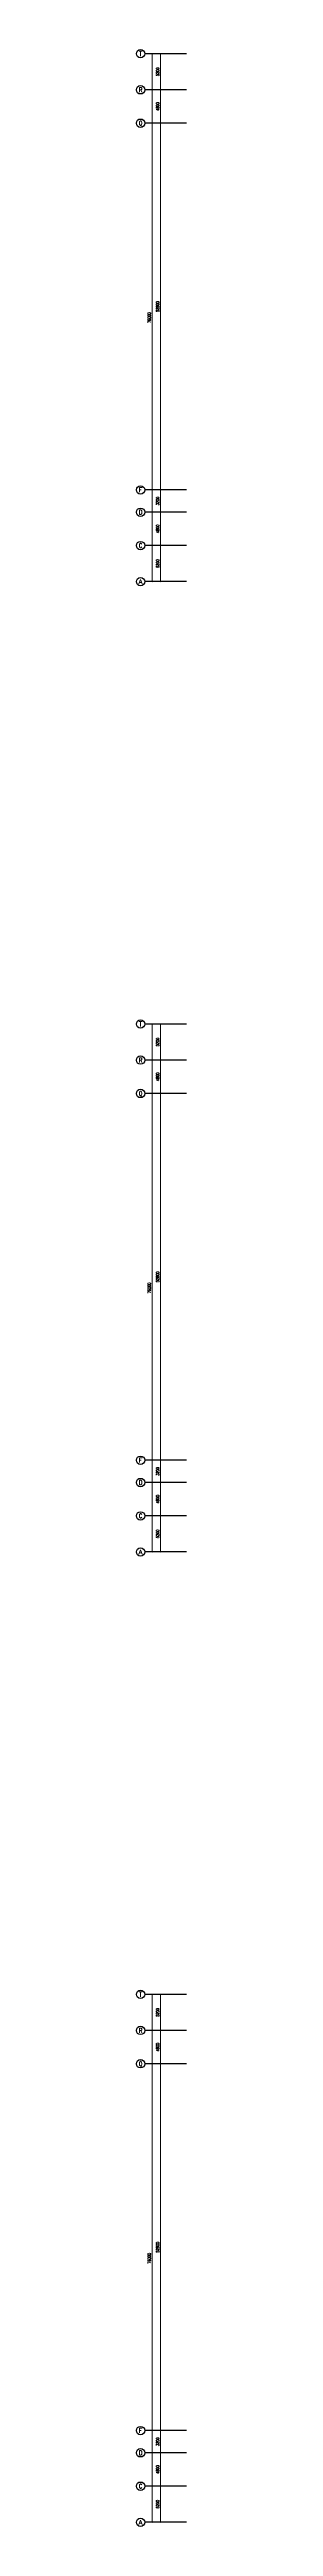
# Model space of a CAD drawing. Extents: x 0 to 302064749, y -59725395 to 1524223.
# Drawn here: x 151575946 to 152295946, y -58705395 to -23048787 of the extents above; entities that cross this region are included whole.
import ezdxf
from ezdxf.enums import TextEntityAlignment as Align

# ---------------------------------------------------------------- set-up
doc = ezdxf.new("R2010")
doc.units = 0
doc.header["$LTSCALE"] = 1000
doc.linetypes.add('DOTE', pattern=[2.42, 2, -0.2, 0.02, -0.2])
doc.layers.add('AXIS', color=3, linetype='Continuous')
doc.layers.add('AXIS_TEXT', color=7, linetype='Continuous')
doc.layers.add('DOTE', color=1, linetype='DOTE', lineweight=9, plot=False)
doc.layers.get('DOTE').off()
doc.styles.add('_TCH_AXIS', font='COMPLEX', dxfattribs={"bigfont": 'GBCBIG'})
doc.styles.add('A_DIM_T3', font='simplex.shx', dxfattribs={"width": 0.7, "bigfont": 'gbcbig.shx'})
doc.styles.add('COMPLEX', font='COMPLEX')
doc.dimstyles.new('_TCH_ARCH&&150', dxfattribs={"dimtxt": 420, "dimasz": 150, "dimexe": 375, "dimexo": 450, "dimgap": 202.5, "dimtad": 1, "dimdec": 0, "dimzin": 0, "dimdsep": 46, "dimtxsty": 'A_DIM_T3', "dimblk": 'ARCHTICK', "dimcen": 0.09, "dimclrt": 7, "dimazin": 2, "dimtfac": 1, "dimtdec": 0, "dimtix": 1, "dimtmove": 2, "dimatfit": 3, "dimfxl": 150, "dimtolj": 1, "dimtzin": 0, "dimarcsym": 0})

# ---------------------------------------------------------------- blocks, each defined once
blk = doc.blocks.new('_ArchTick')
at = {"color": 0, "linetype": 'ByBlock', "const_width": 0.4}
blk.add_lwpolyline([(-0.5, -0.5), (0.5, 0.5)], dxfattribs=at)
blk = doc.blocks.new('*D101')
at = {"layer": 'AXIS', "color": 0, "lineweight": -2, "transparency": 16777216}
for p, q in [((-2450, 76000), (-7325, 76000)), ((-6950, 0), (-6950, 76000)), ((-2450, 0), (-7325, 0))]:
    blk.add_line(p, q, dxfattribs=at)
at = {"layer": 'Defpoints', "color": 0, "transparency": 16777216}
for p in [(-6950, 76000), (-2000, 76000), (-2000, 0)]:
    blk.add_point(p, dxfattribs=at)
at = {"layer": 'AXIS', "color": 0, "lineweight": -2, "transparency": 16777216, "xscale": 150, "yscale": 150, "zscale": 150}
for p, rotation in [((-6950, 76000), 90), ((-6950, 0), 270)]:
    blk.add_blockref('_ArchTick', p, dxfattribs=dict(at, rotation=rotation))
at = {"layer": 'AXIS', "color": 7, "transparency": 16777216, "insert": (-7362.5, 38000), "char_height": 420, "attachment_point": 5, "rotation": 90, "style": 'A_DIM_T3'}
blk.add_mtext('\\A1;76000', dxfattribs=at)
blk = doc.blocks.new('*D102')
at = {"layer": 'AXIS', "color": 0, "lineweight": -2, "transparency": 16777216}
for p, q in [((-2450, 5200), (-6125, 5200)), ((-5750, 0), (-5750, 5200)), ((-2450, 0), (-6125, 0))]:
    blk.add_line(p, q, dxfattribs=at)
at = {"layer": 'Defpoints', "color": 0, "transparency": 16777216}
for p in [(-5750, 5200), (-2000, 5200), (-2000, 0)]:
    blk.add_point(p, dxfattribs=at)
at = {"layer": 'AXIS', "color": 0, "lineweight": -2, "transparency": 16777216, "xscale": 150, "yscale": 150, "zscale": 150}
for p, rotation in [((-5750, 5200), 90), ((-5750, 0), 270)]:
    blk.add_blockref('_ArchTick', p, dxfattribs=dict(at, rotation=rotation))
at = {"layer": 'AXIS', "color": 7, "transparency": 16777216, "insert": (-6162.5, 2600), "char_height": 420, "attachment_point": 5, "rotation": 90, "style": 'A_DIM_T3'}
blk.add_mtext('\\A1;5200', dxfattribs=at)
blk = doc.blocks.new('*D103')
at = {"layer": 'AXIS', "color": 0, "lineweight": -2, "transparency": 16777216}
for p, q in [((-2450, 10000), (-6125, 10000)), ((-5750, 5200), (-5750, 10000)), ((-2450, 5200), (-6125, 5200))]:
    blk.add_line(p, q, dxfattribs=at)
at = {"layer": 'Defpoints', "color": 0, "transparency": 16777216}
for p in [(-5750, 10000), (-2000, 10000), (-2000, 5200)]:
    blk.add_point(p, dxfattribs=at)
at = {"layer": 'AXIS', "color": 0, "lineweight": -2, "transparency": 16777216, "xscale": 150, "yscale": 150, "zscale": 150}
for p, rotation in [((-5750, 10000), 90), ((-5750, 5200), 270)]:
    blk.add_blockref('_ArchTick', p, dxfattribs=dict(at, rotation=rotation))
at = {"layer": 'AXIS', "color": 7, "transparency": 16777216, "insert": (-6162.5, 7600), "char_height": 420, "attachment_point": 5, "rotation": 90, "style": 'A_DIM_T3'}
blk.add_mtext('\\A1;4800', dxfattribs=at)
blk = doc.blocks.new('*D104')
at = {"layer": 'AXIS', "color": 0, "lineweight": -2, "transparency": 16777216}
for p, q in [((-2450, 13200), (-6125, 13200)), ((-5750, 10000), (-5750, 13200)), ((-2450, 10000), (-6125, 10000))]:
    blk.add_line(p, q, dxfattribs=at)
at = {"layer": 'Defpoints', "color": 0, "transparency": 16777216}
for p in [(-5750, 13200), (-2000, 13200), (-2000, 10000)]:
    blk.add_point(p, dxfattribs=at)
at = {"layer": 'AXIS', "color": 0, "lineweight": -2, "transparency": 16777216, "xscale": 150, "yscale": 150, "zscale": 150}
for p, rotation in [((-5750, 13200), 90), ((-5750, 10000), 270)]:
    blk.add_blockref('_ArchTick', p, dxfattribs=dict(at, rotation=rotation))
at = {"layer": 'AXIS', "color": 7, "transparency": 16777216, "insert": (-6162.5, 11600), "char_height": 420, "attachment_point": 5, "rotation": 90, "style": 'A_DIM_T3'}
blk.add_mtext('\\A1;3200', dxfattribs=at)
blk = doc.blocks.new('*D105')
at = {"layer": 'AXIS', "color": 0, "lineweight": -2, "transparency": 16777216}
for p, q in [((-2450, 66000), (-6125, 66000)), ((-5750, 13200), (-5750, 66000)), ((-2450, 13200), (-6125, 13200))]:
    blk.add_line(p, q, dxfattribs=at)
at = {"layer": 'Defpoints', "color": 0, "transparency": 16777216}
for p in [(-5750, 66000), (-2000, 66000), (-2000, 13200)]:
    blk.add_point(p, dxfattribs=at)
at = {"layer": 'AXIS', "color": 0, "lineweight": -2, "transparency": 16777216, "xscale": 150, "yscale": 150, "zscale": 150}
for p, rotation in [((-5750, 66000), 90), ((-5750, 13200), 270)]:
    blk.add_blockref('_ArchTick', p, dxfattribs=dict(at, rotation=rotation))
at = {"layer": 'AXIS', "color": 7, "transparency": 16777216, "insert": (-6162.5, 39600), "char_height": 420, "attachment_point": 5, "rotation": 90, "style": 'A_DIM_T3'}
blk.add_mtext('\\A1;52800', dxfattribs=at)
blk = doc.blocks.new('*D106')
at = {"layer": 'AXIS', "color": 0, "lineweight": -2, "transparency": 16777216}
for p, q in [((-2450, 70800), (-6125, 70800)), ((-5750, 66000), (-5750, 70800)), ((-2450, 66000), (-6125, 66000))]:
    blk.add_line(p, q, dxfattribs=at)
at = {"layer": 'Defpoints', "color": 0, "transparency": 16777216}
for p in [(-5750, 70800), (-2000, 70800), (-2000, 66000)]:
    blk.add_point(p, dxfattribs=at)
at = {"layer": 'AXIS', "color": 0, "lineweight": -2, "transparency": 16777216, "xscale": 150, "yscale": 150, "zscale": 150}
for p, rotation in [((-5750, 70800), 90), ((-5750, 66000), 270)]:
    blk.add_blockref('_ArchTick', p, dxfattribs=dict(at, rotation=rotation))
at = {"layer": 'AXIS', "color": 7, "transparency": 16777216, "insert": (-6162.5, 68400), "char_height": 420, "attachment_point": 5, "rotation": 90, "style": 'A_DIM_T3'}
blk.add_mtext('\\A1;4800', dxfattribs=at)
blk = doc.blocks.new('*D107')
at = {"layer": 'AXIS', "color": 0, "lineweight": -2, "transparency": 16777216}
for p, q in [((-2450, 76000), (-6125, 76000)), ((-5750, 70800), (-5750, 76000)), ((-2450, 70800), (-6125, 70800))]:
    blk.add_line(p, q, dxfattribs=at)
at = {"layer": 'Defpoints', "color": 0, "transparency": 16777216}
for p in [(-5750, 76000), (-2000, 76000), (-2000, 70800)]:
    blk.add_point(p, dxfattribs=at)
at = {"layer": 'AXIS', "color": 0, "lineweight": -2, "transparency": 16777216, "xscale": 150, "yscale": 150, "zscale": 150}
for p, rotation in [((-5750, 76000), 90), ((-5750, 70800), 270)]:
    blk.add_blockref('_ArchTick', p, dxfattribs=dict(at, rotation=rotation))
at = {"layer": 'AXIS', "color": 7, "transparency": 16777216, "insert": (-6162.5, 73400), "char_height": 420, "attachment_point": 5, "rotation": 90, "style": 'A_DIM_T3'}
blk.add_mtext('\\A1;5200', dxfattribs=at)
blk = doc.blocks.new('*D156')
at = {"layer": 'AXIS', "color": 0, "lineweight": -2, "transparency": 16777216}
for p, q in [((-2450, 76000), (-7325, 76000)), ((-6950, 0), (-6950, 76000)), ((-2450, 0), (-7325, 0))]:
    blk.add_line(p, q, dxfattribs=at)
at = {"layer": 'Defpoints', "color": 0, "transparency": 16777216}
for p in [(-6950, 76000), (-2000, 76000), (-2000, 0)]:
    blk.add_point(p, dxfattribs=at)
at = {"layer": 'AXIS', "color": 0, "lineweight": -2, "transparency": 16777216, "xscale": 150, "yscale": 150, "zscale": 150}
for p, rotation in [((-6950, 76000), 90), ((-6950, 0), 270)]:
    blk.add_blockref('_ArchTick', p, dxfattribs=dict(at, rotation=rotation))
at = {"layer": 'AXIS', "color": 7, "transparency": 16777216, "insert": (-7362.5, 38000), "char_height": 420, "attachment_point": 5, "rotation": 90, "style": 'A_DIM_T3'}
blk.add_mtext('\\A1;76000', dxfattribs=at)
blk = doc.blocks.new('*D157')
at = {"layer": 'AXIS', "color": 0, "lineweight": -2, "transparency": 16777216}
for p, q in [((-2450, 5200), (-6125, 5200)), ((-5750, 0), (-5750, 5200)), ((-2450, 0), (-6125, 0))]:
    blk.add_line(p, q, dxfattribs=at)
at = {"layer": 'Defpoints', "color": 0, "transparency": 16777216}
for p in [(-5750, 5200), (-2000, 5200), (-2000, 0)]:
    blk.add_point(p, dxfattribs=at)
at = {"layer": 'AXIS', "color": 0, "lineweight": -2, "transparency": 16777216, "xscale": 150, "yscale": 150, "zscale": 150}
for p, rotation in [((-5750, 5200), 90), ((-5750, 0), 270)]:
    blk.add_blockref('_ArchTick', p, dxfattribs=dict(at, rotation=rotation))
at = {"layer": 'AXIS', "color": 7, "transparency": 16777216, "insert": (-6162.5, 2600), "char_height": 420, "attachment_point": 5, "rotation": 90, "style": 'A_DIM_T3'}
blk.add_mtext('\\A1;5200', dxfattribs=at)
blk = doc.blocks.new('*D158')
at = {"layer": 'AXIS', "color": 0, "lineweight": -2, "transparency": 16777216}
for p, q in [((-2450, 10000), (-6125, 10000)), ((-5750, 5200), (-5750, 10000)), ((-2450, 5200), (-6125, 5200))]:
    blk.add_line(p, q, dxfattribs=at)
at = {"layer": 'Defpoints', "color": 0, "transparency": 16777216}
for p in [(-5750, 10000), (-2000, 10000), (-2000, 5200)]:
    blk.add_point(p, dxfattribs=at)
at = {"layer": 'AXIS', "color": 0, "lineweight": -2, "transparency": 16777216, "xscale": 150, "yscale": 150, "zscale": 150}
for p, rotation in [((-5750, 10000), 90), ((-5750, 5200), 270)]:
    blk.add_blockref('_ArchTick', p, dxfattribs=dict(at, rotation=rotation))
at = {"layer": 'AXIS', "color": 7, "transparency": 16777216, "insert": (-6162.5, 7600), "char_height": 420, "attachment_point": 5, "rotation": 90, "style": 'A_DIM_T3'}
blk.add_mtext('\\A1;4800', dxfattribs=at)
blk = doc.blocks.new('*D159')
at = {"layer": 'AXIS', "color": 0, "lineweight": -2, "transparency": 16777216}
for p, q in [((-2450, 13200), (-6125, 13200)), ((-5750, 10000), (-5750, 13200)), ((-2450, 10000), (-6125, 10000))]:
    blk.add_line(p, q, dxfattribs=at)
at = {"layer": 'Defpoints', "color": 0, "transparency": 16777216}
for p in [(-5750, 13200), (-2000, 13200), (-2000, 10000)]:
    blk.add_point(p, dxfattribs=at)
at = {"layer": 'AXIS', "color": 0, "lineweight": -2, "transparency": 16777216, "xscale": 150, "yscale": 150, "zscale": 150}
for p, rotation in [((-5750, 13200), 90), ((-5750, 10000), 270)]:
    blk.add_blockref('_ArchTick', p, dxfattribs=dict(at, rotation=rotation))
at = {"layer": 'AXIS', "color": 7, "transparency": 16777216, "insert": (-6162.5, 11600), "char_height": 420, "attachment_point": 5, "rotation": 90, "style": 'A_DIM_T3'}
blk.add_mtext('\\A1;3200', dxfattribs=at)
blk = doc.blocks.new('*D160')
at = {"layer": 'AXIS', "color": 0, "lineweight": -2, "transparency": 16777216}
for p, q in [((-2450, 66000), (-6125, 66000)), ((-5750, 13200), (-5750, 66000)), ((-2450, 13200), (-6125, 13200))]:
    blk.add_line(p, q, dxfattribs=at)
at = {"layer": 'Defpoints', "color": 0, "transparency": 16777216}
for p in [(-5750, 66000), (-2000, 66000), (-2000, 13200)]:
    blk.add_point(p, dxfattribs=at)
at = {"layer": 'AXIS', "color": 0, "lineweight": -2, "transparency": 16777216, "xscale": 150, "yscale": 150, "zscale": 150}
for p, rotation in [((-5750, 66000), 90), ((-5750, 13200), 270)]:
    blk.add_blockref('_ArchTick', p, dxfattribs=dict(at, rotation=rotation))
at = {"layer": 'AXIS', "color": 7, "transparency": 16777216, "insert": (-6162.5, 39600), "char_height": 420, "attachment_point": 5, "rotation": 90, "style": 'A_DIM_T3'}
blk.add_mtext('\\A1;52800', dxfattribs=at)
blk = doc.blocks.new('*D161')
at = {"layer": 'AXIS', "color": 0, "lineweight": -2, "transparency": 16777216}
for p, q in [((-2450, 70800), (-6125, 70800)), ((-5750, 66000), (-5750, 70800)), ((-2450, 66000), (-6125, 66000))]:
    blk.add_line(p, q, dxfattribs=at)
at = {"layer": 'Defpoints', "color": 0, "transparency": 16777216}
for p in [(-5750, 70800), (-2000, 70800), (-2000, 66000)]:
    blk.add_point(p, dxfattribs=at)
at = {"layer": 'AXIS', "color": 0, "lineweight": -2, "transparency": 16777216, "xscale": 150, "yscale": 150, "zscale": 150}
for p, rotation in [((-5750, 70800), 90), ((-5750, 66000), 270)]:
    blk.add_blockref('_ArchTick', p, dxfattribs=dict(at, rotation=rotation))
at = {"layer": 'AXIS', "color": 7, "transparency": 16777216, "insert": (-6162.5, 68400), "char_height": 420, "attachment_point": 5, "rotation": 90, "style": 'A_DIM_T3'}
blk.add_mtext('\\A1;4800', dxfattribs=at)
blk = doc.blocks.new('*D162')
at = {"layer": 'AXIS', "color": 0, "lineweight": -2, "transparency": 16777216}
for p, q in [((-2450, 76000), (-6125, 76000)), ((-5750, 70800), (-5750, 76000)), ((-2450, 70800), (-6125, 70800))]:
    blk.add_line(p, q, dxfattribs=at)
at = {"layer": 'Defpoints', "color": 0, "transparency": 16777216}
for p in [(-5750, 76000), (-2000, 76000), (-2000, 70800)]:
    blk.add_point(p, dxfattribs=at)
at = {"layer": 'AXIS', "color": 0, "lineweight": -2, "transparency": 16777216, "xscale": 150, "yscale": 150, "zscale": 150}
for p, rotation in [((-5750, 76000), 90), ((-5750, 70800), 270)]:
    blk.add_blockref('_ArchTick', p, dxfattribs=dict(at, rotation=rotation))
at = {"layer": 'AXIS', "color": 7, "transparency": 16777216, "insert": (-6162.5, 73400), "char_height": 420, "attachment_point": 5, "rotation": 90, "style": 'A_DIM_T3'}
blk.add_mtext('\\A1;5200', dxfattribs=at)
blk = doc.blocks.new('*D211')
at = {"layer": 'AXIS', "color": 0, "lineweight": -2, "transparency": 16777216}
for p, q in [((-2450, 76000), (-7325, 76000)), ((-6950, 0), (-6950, 76000)), ((-2450, 0), (-7325, 0))]:
    blk.add_line(p, q, dxfattribs=at)
at = {"layer": 'Defpoints', "color": 0, "transparency": 16777216}
for p in [(-6950, 76000), (-2000, 76000), (-2000, 0)]:
    blk.add_point(p, dxfattribs=at)
at = {"layer": 'AXIS', "color": 0, "lineweight": -2, "transparency": 16777216, "xscale": 150, "yscale": 150, "zscale": 150}
for p, rotation in [((-6950, 76000), 90), ((-6950, 0), 270)]:
    blk.add_blockref('_ArchTick', p, dxfattribs=dict(at, rotation=rotation))
at = {"layer": 'AXIS', "color": 7, "transparency": 16777216, "insert": (-7362.5, 38000), "char_height": 420, "attachment_point": 5, "rotation": 90, "style": 'A_DIM_T3'}
blk.add_mtext('\\A1;76000', dxfattribs=at)
blk = doc.blocks.new('*D212')
at = {"layer": 'AXIS', "color": 0, "lineweight": -2, "transparency": 16777216}
for p, q in [((-2450, 5200), (-6125, 5200)), ((-5750, 0), (-5750, 5200)), ((-2450, 0), (-6125, 0))]:
    blk.add_line(p, q, dxfattribs=at)
at = {"layer": 'Defpoints', "color": 0, "transparency": 16777216}
for p in [(-5750, 5200), (-2000, 5200), (-2000, 0)]:
    blk.add_point(p, dxfattribs=at)
at = {"layer": 'AXIS', "color": 0, "lineweight": -2, "transparency": 16777216, "xscale": 150, "yscale": 150, "zscale": 150}
for p, rotation in [((-5750, 5200), 90), ((-5750, 0), 270)]:
    blk.add_blockref('_ArchTick', p, dxfattribs=dict(at, rotation=rotation))
at = {"layer": 'AXIS', "color": 7, "transparency": 16777216, "insert": (-6162.5, 2600), "char_height": 420, "attachment_point": 5, "rotation": 90, "style": 'A_DIM_T3'}
blk.add_mtext('\\A1;5200', dxfattribs=at)
blk = doc.blocks.new('*D213')
at = {"layer": 'AXIS', "color": 0, "lineweight": -2, "transparency": 16777216}
for p, q in [((-2450, 10000), (-6125, 10000)), ((-5750, 5200), (-5750, 10000)), ((-2450, 5200), (-6125, 5200))]:
    blk.add_line(p, q, dxfattribs=at)
at = {"layer": 'Defpoints', "color": 0, "transparency": 16777216}
for p in [(-5750, 10000), (-2000, 10000), (-2000, 5200)]:
    blk.add_point(p, dxfattribs=at)
at = {"layer": 'AXIS', "color": 0, "lineweight": -2, "transparency": 16777216, "xscale": 150, "yscale": 150, "zscale": 150}
for p, rotation in [((-5750, 10000), 90), ((-5750, 5200), 270)]:
    blk.add_blockref('_ArchTick', p, dxfattribs=dict(at, rotation=rotation))
at = {"layer": 'AXIS', "color": 7, "transparency": 16777216, "insert": (-6162.5, 7600), "char_height": 420, "attachment_point": 5, "rotation": 90, "style": 'A_DIM_T3'}
blk.add_mtext('\\A1;4800', dxfattribs=at)
blk = doc.blocks.new('*D214')
at = {"layer": 'AXIS', "color": 0, "lineweight": -2, "transparency": 16777216}
for p, q in [((-2450, 13200), (-6125, 13200)), ((-5750, 10000), (-5750, 13200)), ((-2450, 10000), (-6125, 10000))]:
    blk.add_line(p, q, dxfattribs=at)
at = {"layer": 'Defpoints', "color": 0, "transparency": 16777216}
for p in [(-5750, 13200), (-2000, 13200), (-2000, 10000)]:
    blk.add_point(p, dxfattribs=at)
at = {"layer": 'AXIS', "color": 0, "lineweight": -2, "transparency": 16777216, "xscale": 150, "yscale": 150, "zscale": 150}
for p, rotation in [((-5750, 13200), 90), ((-5750, 10000), 270)]:
    blk.add_blockref('_ArchTick', p, dxfattribs=dict(at, rotation=rotation))
at = {"layer": 'AXIS', "color": 7, "transparency": 16777216, "insert": (-6162.5, 11600), "char_height": 420, "attachment_point": 5, "rotation": 90, "style": 'A_DIM_T3'}
blk.add_mtext('\\A1;3200', dxfattribs=at)
blk = doc.blocks.new('*D215')
at = {"layer": 'AXIS', "color": 0, "lineweight": -2, "transparency": 16777216}
for p, q in [((-2450, 66000), (-6125, 66000)), ((-5750, 13200), (-5750, 66000)), ((-2450, 13200), (-6125, 13200))]:
    blk.add_line(p, q, dxfattribs=at)
at = {"layer": 'Defpoints', "color": 0, "transparency": 16777216}
for p in [(-5750, 66000), (-2000, 66000), (-2000, 13200)]:
    blk.add_point(p, dxfattribs=at)
at = {"layer": 'AXIS', "color": 0, "lineweight": -2, "transparency": 16777216, "xscale": 150, "yscale": 150, "zscale": 150}
for p, rotation in [((-5750, 66000), 90), ((-5750, 13200), 270)]:
    blk.add_blockref('_ArchTick', p, dxfattribs=dict(at, rotation=rotation))
at = {"layer": 'AXIS', "color": 7, "transparency": 16777216, "insert": (-6162.5, 39600), "char_height": 420, "attachment_point": 5, "rotation": 90, "style": 'A_DIM_T3'}
blk.add_mtext('\\A1;52800', dxfattribs=at)
blk = doc.blocks.new('*D216')
at = {"layer": 'AXIS', "color": 0, "lineweight": -2, "transparency": 16777216}
for p, q in [((-2450, 70800), (-6125, 70800)), ((-5750, 66000), (-5750, 70800)), ((-2450, 66000), (-6125, 66000))]:
    blk.add_line(p, q, dxfattribs=at)
at = {"layer": 'Defpoints', "color": 0, "transparency": 16777216}
for p in [(-5750, 70800), (-2000, 70800), (-2000, 66000)]:
    blk.add_point(p, dxfattribs=at)
at = {"layer": 'AXIS', "color": 0, "lineweight": -2, "transparency": 16777216, "xscale": 150, "yscale": 150, "zscale": 150}
for p, rotation in [((-5750, 70800), 90), ((-5750, 66000), 270)]:
    blk.add_blockref('_ArchTick', p, dxfattribs=dict(at, rotation=rotation))
at = {"layer": 'AXIS', "color": 7, "transparency": 16777216, "insert": (-6162.5, 68400), "char_height": 420, "attachment_point": 5, "rotation": 90, "style": 'A_DIM_T3'}
blk.add_mtext('\\A1;4800', dxfattribs=at)
blk = doc.blocks.new('*D217')
at = {"layer": 'AXIS', "color": 0, "lineweight": -2, "transparency": 16777216}
for p, q in [((-2450, 76000), (-6125, 76000)), ((-5750, 70800), (-5750, 76000)), ((-2450, 70800), (-6125, 70800))]:
    blk.add_line(p, q, dxfattribs=at)
at = {"layer": 'Defpoints', "color": 0, "transparency": 16777216}
for p in [(-5750, 76000), (-2000, 76000), (-2000, 70800)]:
    blk.add_point(p, dxfattribs=at)
at = {"layer": 'AXIS', "color": 0, "lineweight": -2, "transparency": 16777216, "xscale": 150, "yscale": 150, "zscale": 150}
for p, rotation in [((-5750, 76000), 90), ((-5750, 70800), 270)]:
    blk.add_blockref('_ArchTick', p, dxfattribs=dict(at, rotation=rotation))
at = {"layer": 'AXIS', "color": 7, "transparency": 16777216, "insert": (-6162.5, 73400), "char_height": 420, "attachment_point": 5, "rotation": 90, "style": 'A_DIM_T3'}
blk.add_mtext('\\A1;5200', dxfattribs=at)
blk = doc.blocks.new('*D266')
at = {"layer": 'AXIS', "color": 0, "lineweight": -2, "transparency": 16777216}
for p, q in [((-2450, 76000), (-7325, 76000)), ((-6950, 0), (-6950, 76000)), ((-2450, 0), (-7325, 0))]:
    blk.add_line(p, q, dxfattribs=at)
at = {"layer": 'Defpoints', "color": 0, "transparency": 16777216}
for p in [(-6950, 76000), (-2000, 76000), (-2000, 0)]:
    blk.add_point(p, dxfattribs=at)
at = {"layer": 'AXIS', "color": 0, "lineweight": -2, "transparency": 16777216, "xscale": 150, "yscale": 150, "zscale": 150}
for p, rotation in [((-6950, 76000), 90), ((-6950, 0), 270)]:
    blk.add_blockref('_ArchTick', p, dxfattribs=dict(at, rotation=rotation))
at = {"layer": 'AXIS', "color": 7, "transparency": 16777216, "insert": (-7362.5, 38000), "char_height": 420, "attachment_point": 5, "rotation": 90, "style": 'A_DIM_T3'}
blk.add_mtext('\\A1;76000', dxfattribs=at)
blk = doc.blocks.new('*D267')
at = {"layer": 'AXIS', "color": 0, "lineweight": -2, "transparency": 16777216}
for p, q in [((-2450, 5200), (-6125, 5200)), ((-5750, 0), (-5750, 5200)), ((-2450, 0), (-6125, 0))]:
    blk.add_line(p, q, dxfattribs=at)
at = {"layer": 'Defpoints', "color": 0, "transparency": 16777216}
for p in [(-5750, 5200), (-2000, 5200), (-2000, 0)]:
    blk.add_point(p, dxfattribs=at)
at = {"layer": 'AXIS', "color": 0, "lineweight": -2, "transparency": 16777216, "xscale": 150, "yscale": 150, "zscale": 150}
for p, rotation in [((-5750, 5200), 90), ((-5750, 0), 270)]:
    blk.add_blockref('_ArchTick', p, dxfattribs=dict(at, rotation=rotation))
at = {"layer": 'AXIS', "color": 7, "transparency": 16777216, "insert": (-6162.5, 2600), "char_height": 420, "attachment_point": 5, "rotation": 90, "style": 'A_DIM_T3'}
blk.add_mtext('\\A1;5200', dxfattribs=at)
blk = doc.blocks.new('*D268')
at = {"layer": 'AXIS', "color": 0, "lineweight": -2, "transparency": 16777216}
for p, q in [((-2450, 10000), (-6125, 10000)), ((-5750, 5200), (-5750, 10000)), ((-2450, 5200), (-6125, 5200))]:
    blk.add_line(p, q, dxfattribs=at)
at = {"layer": 'Defpoints', "color": 0, "transparency": 16777216}
for p in [(-5750, 10000), (-2000, 10000), (-2000, 5200)]:
    blk.add_point(p, dxfattribs=at)
at = {"layer": 'AXIS', "color": 0, "lineweight": -2, "transparency": 16777216, "xscale": 150, "yscale": 150, "zscale": 150}
for p, rotation in [((-5750, 10000), 90), ((-5750, 5200), 270)]:
    blk.add_blockref('_ArchTick', p, dxfattribs=dict(at, rotation=rotation))
at = {"layer": 'AXIS', "color": 7, "transparency": 16777216, "insert": (-6162.5, 7600), "char_height": 420, "attachment_point": 5, "rotation": 90, "style": 'A_DIM_T3'}
blk.add_mtext('\\A1;4800', dxfattribs=at)
blk = doc.blocks.new('*D269')
at = {"layer": 'AXIS', "color": 0, "lineweight": -2, "transparency": 16777216}
for p, q in [((-2450, 13200), (-6125, 13200)), ((-5750, 10000), (-5750, 13200)), ((-2450, 10000), (-6125, 10000))]:
    blk.add_line(p, q, dxfattribs=at)
at = {"layer": 'Defpoints', "color": 0, "transparency": 16777216}
for p in [(-5750, 13200), (-2000, 13200), (-2000, 10000)]:
    blk.add_point(p, dxfattribs=at)
at = {"layer": 'AXIS', "color": 0, "lineweight": -2, "transparency": 16777216, "xscale": 150, "yscale": 150, "zscale": 150}
for p, rotation in [((-5750, 13200), 90), ((-5750, 10000), 270)]:
    blk.add_blockref('_ArchTick', p, dxfattribs=dict(at, rotation=rotation))
at = {"layer": 'AXIS', "color": 7, "transparency": 16777216, "insert": (-6162.5, 11600), "char_height": 420, "attachment_point": 5, "rotation": 90, "style": 'A_DIM_T3'}
blk.add_mtext('\\A1;3200', dxfattribs=at)
blk = doc.blocks.new('*D270')
at = {"layer": 'AXIS', "color": 0, "lineweight": -2, "transparency": 16777216}
for p, q in [((-2450, 66000), (-6125, 66000)), ((-5750, 13200), (-5750, 66000)), ((-2450, 13200), (-6125, 13200))]:
    blk.add_line(p, q, dxfattribs=at)
at = {"layer": 'Defpoints', "color": 0, "transparency": 16777216}
for p in [(-5750, 66000), (-2000, 66000), (-2000, 13200)]:
    blk.add_point(p, dxfattribs=at)
at = {"layer": 'AXIS', "color": 0, "lineweight": -2, "transparency": 16777216, "xscale": 150, "yscale": 150, "zscale": 150}
for p, rotation in [((-5750, 66000), 90), ((-5750, 13200), 270)]:
    blk.add_blockref('_ArchTick', p, dxfattribs=dict(at, rotation=rotation))
at = {"layer": 'AXIS', "color": 7, "transparency": 16777216, "insert": (-6162.5, 39600), "char_height": 420, "attachment_point": 5, "rotation": 90, "style": 'A_DIM_T3'}
blk.add_mtext('\\A1;52800', dxfattribs=at)
blk = doc.blocks.new('*D271')
at = {"layer": 'AXIS', "color": 0, "lineweight": -2, "transparency": 16777216}
for p, q in [((-2450, 70800), (-6125, 70800)), ((-5750, 66000), (-5750, 70800)), ((-2450, 66000), (-6125, 66000))]:
    blk.add_line(p, q, dxfattribs=at)
at = {"layer": 'Defpoints', "color": 0, "transparency": 16777216}
for p in [(-5750, 70800), (-2000, 70800), (-2000, 66000)]:
    blk.add_point(p, dxfattribs=at)
at = {"layer": 'AXIS', "color": 0, "lineweight": -2, "transparency": 16777216, "xscale": 150, "yscale": 150, "zscale": 150}
for p, rotation in [((-5750, 70800), 90), ((-5750, 66000), 270)]:
    blk.add_blockref('_ArchTick', p, dxfattribs=dict(at, rotation=rotation))
at = {"layer": 'AXIS', "color": 7, "transparency": 16777216, "insert": (-6162.5, 68400), "char_height": 420, "attachment_point": 5, "rotation": 90, "style": 'A_DIM_T3'}
blk.add_mtext('\\A1;4800', dxfattribs=at)
blk = doc.blocks.new('*D272')
at = {"layer": 'AXIS', "color": 0, "lineweight": -2, "transparency": 16777216}
for p, q in [((-2450, 76000), (-6125, 76000)), ((-5750, 70800), (-5750, 76000)), ((-2450, 70800), (-6125, 70800))]:
    blk.add_line(p, q, dxfattribs=at)
at = {"layer": 'Defpoints', "color": 0, "transparency": 16777216}
for p in [(-5750, 76000), (-2000, 76000), (-2000, 70800)]:
    blk.add_point(p, dxfattribs=at)
at = {"layer": 'AXIS', "color": 0, "lineweight": -2, "transparency": 16777216, "xscale": 150, "yscale": 150, "zscale": 150}
for p, rotation in [((-5750, 76000), 90), ((-5750, 70800), 270)]:
    blk.add_blockref('_ArchTick', p, dxfattribs=dict(at, rotation=rotation))
at = {"layer": 'AXIS', "color": 7, "transparency": 16777216, "insert": (-6162.5, 73400), "char_height": 420, "attachment_point": 5, "rotation": 90, "style": 'A_DIM_T3'}
blk.add_mtext('\\A1;5200', dxfattribs=at)
blk = doc.blocks.new('*D321')
at = {"layer": 'AXIS', "color": 0, "lineweight": -2, "transparency": 16777216}
for p, q in [((-2450, 76000), (-7325, 76000)), ((-6950, 0), (-6950, 76000)), ((-2450, 0), (-7325, 0))]:
    blk.add_line(p, q, dxfattribs=at)
at = {"layer": 'Defpoints', "color": 0, "transparency": 16777216}
for p in [(-6950, 76000), (-2000, 76000), (-2000, 0)]:
    blk.add_point(p, dxfattribs=at)
at = {"layer": 'AXIS', "color": 0, "lineweight": -2, "transparency": 16777216, "xscale": 150, "yscale": 150, "zscale": 150}
for p, rotation in [((-6950, 76000), 90), ((-6950, 0), 270)]:
    blk.add_blockref('_ArchTick', p, dxfattribs=dict(at, rotation=rotation))
at = {"layer": 'AXIS', "color": 7, "transparency": 16777216, "insert": (-7362.5, 38000), "char_height": 420, "attachment_point": 5, "rotation": 90, "style": 'A_DIM_T3'}
blk.add_mtext('\\A1;76000', dxfattribs=at)
blk = doc.blocks.new('*D322')
at = {"layer": 'AXIS', "color": 0, "lineweight": -2, "transparency": 16777216}
for p, q in [((-2450, 5200), (-6125, 5200)), ((-5750, 0), (-5750, 5200)), ((-2450, 0), (-6125, 0))]:
    blk.add_line(p, q, dxfattribs=at)
at = {"layer": 'Defpoints', "color": 0, "transparency": 16777216}
for p in [(-5750, 5200), (-2000, 5200), (-2000, 0)]:
    blk.add_point(p, dxfattribs=at)
at = {"layer": 'AXIS', "color": 0, "lineweight": -2, "transparency": 16777216, "xscale": 150, "yscale": 150, "zscale": 150}
for p, rotation in [((-5750, 5200), 90), ((-5750, 0), 270)]:
    blk.add_blockref('_ArchTick', p, dxfattribs=dict(at, rotation=rotation))
at = {"layer": 'AXIS', "color": 7, "transparency": 16777216, "insert": (-6162.5, 2600), "char_height": 420, "attachment_point": 5, "rotation": 90, "style": 'A_DIM_T3'}
blk.add_mtext('\\A1;5200', dxfattribs=at)
blk = doc.blocks.new('*D323')
at = {"layer": 'AXIS', "color": 0, "lineweight": -2, "transparency": 16777216}
for p, q in [((-2450, 10000), (-6125, 10000)), ((-5750, 5200), (-5750, 10000)), ((-2450, 5200), (-6125, 5200))]:
    blk.add_line(p, q, dxfattribs=at)
at = {"layer": 'Defpoints', "color": 0, "transparency": 16777216}
for p in [(-5750, 10000), (-2000, 10000), (-2000, 5200)]:
    blk.add_point(p, dxfattribs=at)
at = {"layer": 'AXIS', "color": 0, "lineweight": -2, "transparency": 16777216, "xscale": 150, "yscale": 150, "zscale": 150}
for p, rotation in [((-5750, 10000), 90), ((-5750, 5200), 270)]:
    blk.add_blockref('_ArchTick', p, dxfattribs=dict(at, rotation=rotation))
at = {"layer": 'AXIS', "color": 7, "transparency": 16777216, "insert": (-6162.5, 7600), "char_height": 420, "attachment_point": 5, "rotation": 90, "style": 'A_DIM_T3'}
blk.add_mtext('\\A1;4800', dxfattribs=at)
blk = doc.blocks.new('*D324')
at = {"layer": 'AXIS', "color": 0, "lineweight": -2, "transparency": 16777216}
for p, q in [((-2450, 13200), (-6125, 13200)), ((-5750, 10000), (-5750, 13200)), ((-2450, 10000), (-6125, 10000))]:
    blk.add_line(p, q, dxfattribs=at)
at = {"layer": 'Defpoints', "color": 0, "transparency": 16777216}
for p in [(-5750, 13200), (-2000, 13200), (-2000, 10000)]:
    blk.add_point(p, dxfattribs=at)
at = {"layer": 'AXIS', "color": 0, "lineweight": -2, "transparency": 16777216, "xscale": 150, "yscale": 150, "zscale": 150}
for p, rotation in [((-5750, 13200), 90), ((-5750, 10000), 270)]:
    blk.add_blockref('_ArchTick', p, dxfattribs=dict(at, rotation=rotation))
at = {"layer": 'AXIS', "color": 7, "transparency": 16777216, "insert": (-6162.5, 11600), "char_height": 420, "attachment_point": 5, "rotation": 90, "style": 'A_DIM_T3'}
blk.add_mtext('\\A1;3200', dxfattribs=at)
blk = doc.blocks.new('*D325')
at = {"layer": 'AXIS', "color": 0, "lineweight": -2, "transparency": 16777216}
for p, q in [((-2450, 66000), (-6125, 66000)), ((-5750, 13200), (-5750, 66000)), ((-2450, 13200), (-6125, 13200))]:
    blk.add_line(p, q, dxfattribs=at)
at = {"layer": 'Defpoints', "color": 0, "transparency": 16777216}
for p in [(-5750, 66000), (-2000, 66000), (-2000, 13200)]:
    blk.add_point(p, dxfattribs=at)
at = {"layer": 'AXIS', "color": 0, "lineweight": -2, "transparency": 16777216, "xscale": 150, "yscale": 150, "zscale": 150}
for p, rotation in [((-5750, 66000), 90), ((-5750, 13200), 270)]:
    blk.add_blockref('_ArchTick', p, dxfattribs=dict(at, rotation=rotation))
at = {"layer": 'AXIS', "color": 7, "transparency": 16777216, "insert": (-6162.5, 39600), "char_height": 420, "attachment_point": 5, "rotation": 90, "style": 'A_DIM_T3'}
blk.add_mtext('\\A1;52800', dxfattribs=at)
blk = doc.blocks.new('*D326')
at = {"layer": 'AXIS', "color": 0, "lineweight": -2, "transparency": 16777216}
for p, q in [((-2450, 70800), (-6125, 70800)), ((-5750, 66000), (-5750, 70800)), ((-2450, 66000), (-6125, 66000))]:
    blk.add_line(p, q, dxfattribs=at)
at = {"layer": 'Defpoints', "color": 0, "transparency": 16777216}
for p in [(-5750, 70800), (-2000, 70800), (-2000, 66000)]:
    blk.add_point(p, dxfattribs=at)
at = {"layer": 'AXIS', "color": 0, "lineweight": -2, "transparency": 16777216, "xscale": 150, "yscale": 150, "zscale": 150}
for p, rotation in [((-5750, 70800), 90), ((-5750, 66000), 270)]:
    blk.add_blockref('_ArchTick', p, dxfattribs=dict(at, rotation=rotation))
at = {"layer": 'AXIS', "color": 7, "transparency": 16777216, "insert": (-6162.5, 68400), "char_height": 420, "attachment_point": 5, "rotation": 90, "style": 'A_DIM_T3'}
blk.add_mtext('\\A1;4800', dxfattribs=at)
blk = doc.blocks.new('*D327')
at = {"layer": 'AXIS', "color": 0, "lineweight": -2, "transparency": 16777216}
for p, q in [((-2450, 76000), (-6125, 76000)), ((-5750, 70800), (-5750, 76000)), ((-2450, 70800), (-6125, 70800))]:
    blk.add_line(p, q, dxfattribs=at)
at = {"layer": 'Defpoints', "color": 0, "transparency": 16777216}
for p in [(-5750, 76000), (-2000, 76000), (-2000, 70800)]:
    blk.add_point(p, dxfattribs=at)
at = {"layer": 'AXIS', "color": 0, "lineweight": -2, "transparency": 16777216, "xscale": 150, "yscale": 150, "zscale": 150}
for p, rotation in [((-5750, 76000), 90), ((-5750, 70800), 270)]:
    blk.add_blockref('_ArchTick', p, dxfattribs=dict(at, rotation=rotation))
at = {"layer": 'AXIS', "color": 7, "transparency": 16777216, "insert": (-6162.5, 73400), "char_height": 420, "attachment_point": 5, "rotation": 90, "style": 'A_DIM_T3'}
blk.add_mtext('\\A1;5200', dxfattribs=at)
blk = doc.blocks.new('_AXISO')
blk.add_circle((0, 0), 0.5)
at = {"layer": 'AXIS_TEXT', "style": 'COMPLEX', "width": 1.041667}
blk.add_attdef('A', text='', height=0.56, dxfattribs=at).set_placement((-0.25, -0.28), (0.25, -0.28), align=Align.FIT)
blk = doc.blocks.new('*D377')
at = {"layer": 'AXIS', "color": 0, "lineweight": -2, "transparency": 16777216}
for p, q in [((-2450, 76000), (-7325, 76000)), ((-6950, 0), (-6950, 76000)), ((-2450, 0), (-7325, 0))]:
    blk.add_line(p, q, dxfattribs=at)
at = {"layer": 'Defpoints', "color": 0, "transparency": 16777216}
for p in [(-6950, 76000), (-2000, 76000), (-2000, 0)]:
    blk.add_point(p, dxfattribs=at)
at = {"layer": 'AXIS', "color": 0, "lineweight": -2, "transparency": 16777216, "xscale": 150, "yscale": 150, "zscale": 150}
for p, rotation in [((-6950, 76000), 90), ((-6950, 0), 270)]:
    blk.add_blockref('_ArchTick', p, dxfattribs=dict(at, rotation=rotation))
at = {"layer": 'AXIS', "color": 7, "transparency": 16777216, "insert": (-7362.5, 38000), "char_height": 420, "attachment_point": 5, "rotation": 90, "style": 'A_DIM_T3'}
blk.add_mtext('\\A1;76000', dxfattribs=at)
blk = doc.blocks.new('*D378')
at = {"layer": 'AXIS', "color": 0, "lineweight": -2, "transparency": 16777216}
for p, q in [((-2450, 5200), (-6125, 5200)), ((-5750, 0), (-5750, 5200)), ((-2450, 0), (-6125, 0))]:
    blk.add_line(p, q, dxfattribs=at)
at = {"layer": 'Defpoints', "color": 0, "transparency": 16777216}
for p in [(-5750, 5200), (-2000, 5200), (-2000, 0)]:
    blk.add_point(p, dxfattribs=at)
at = {"layer": 'AXIS', "color": 0, "lineweight": -2, "transparency": 16777216, "xscale": 150, "yscale": 150, "zscale": 150}
for p, rotation in [((-5750, 5200), 90), ((-5750, 0), 270)]:
    blk.add_blockref('_ArchTick', p, dxfattribs=dict(at, rotation=rotation))
at = {"layer": 'AXIS', "color": 7, "transparency": 16777216, "insert": (-6162.5, 2600), "char_height": 420, "attachment_point": 5, "rotation": 90, "style": 'A_DIM_T3'}
blk.add_mtext('\\A1;5200', dxfattribs=at)
blk = doc.blocks.new('*D379')
at = {"layer": 'AXIS', "color": 0, "lineweight": -2, "transparency": 16777216}
for p, q in [((-2450, 10000), (-6125, 10000)), ((-5750, 5200), (-5750, 10000)), ((-2450, 5200), (-6125, 5200))]:
    blk.add_line(p, q, dxfattribs=at)
at = {"layer": 'Defpoints', "color": 0, "transparency": 16777216}
for p in [(-5750, 10000), (-2000, 10000), (-2000, 5200)]:
    blk.add_point(p, dxfattribs=at)
at = {"layer": 'AXIS', "color": 0, "lineweight": -2, "transparency": 16777216, "xscale": 150, "yscale": 150, "zscale": 150}
for p, rotation in [((-5750, 10000), 90), ((-5750, 5200), 270)]:
    blk.add_blockref('_ArchTick', p, dxfattribs=dict(at, rotation=rotation))
at = {"layer": 'AXIS', "color": 7, "transparency": 16777216, "insert": (-6162.5, 7600), "char_height": 420, "attachment_point": 5, "rotation": 90, "style": 'A_DIM_T3'}
blk.add_mtext('\\A1;4800', dxfattribs=at)
blk = doc.blocks.new('*D380')
at = {"layer": 'AXIS', "color": 0, "lineweight": -2, "transparency": 16777216}
for p, q in [((-2450, 13200), (-6125, 13200)), ((-5750, 10000), (-5750, 13200)), ((-2450, 10000), (-6125, 10000))]:
    blk.add_line(p, q, dxfattribs=at)
at = {"layer": 'Defpoints', "color": 0, "transparency": 16777216}
for p in [(-5750, 13200), (-2000, 13200), (-2000, 10000)]:
    blk.add_point(p, dxfattribs=at)
at = {"layer": 'AXIS', "color": 0, "lineweight": -2, "transparency": 16777216, "xscale": 150, "yscale": 150, "zscale": 150}
for p, rotation in [((-5750, 13200), 90), ((-5750, 10000), 270)]:
    blk.add_blockref('_ArchTick', p, dxfattribs=dict(at, rotation=rotation))
at = {"layer": 'AXIS', "color": 7, "transparency": 16777216, "insert": (-6162.5, 11600), "char_height": 420, "attachment_point": 5, "rotation": 90, "style": 'A_DIM_T3'}
blk.add_mtext('\\A1;3200', dxfattribs=at)
blk = doc.blocks.new('*D381')
at = {"layer": 'AXIS', "color": 0, "lineweight": -2, "transparency": 16777216}
for p, q in [((-2450, 66000), (-6125, 66000)), ((-5750, 13200), (-5750, 66000)), ((-2450, 13200), (-6125, 13200))]:
    blk.add_line(p, q, dxfattribs=at)
at = {"layer": 'Defpoints', "color": 0, "transparency": 16777216}
for p in [(-5750, 66000), (-2000, 66000), (-2000, 13200)]:
    blk.add_point(p, dxfattribs=at)
at = {"layer": 'AXIS', "color": 0, "lineweight": -2, "transparency": 16777216, "xscale": 150, "yscale": 150, "zscale": 150}
for p, rotation in [((-5750, 66000), 90), ((-5750, 13200), 270)]:
    blk.add_blockref('_ArchTick', p, dxfattribs=dict(at, rotation=rotation))
at = {"layer": 'AXIS', "color": 7, "transparency": 16777216, "insert": (-6162.5, 39600), "char_height": 420, "attachment_point": 5, "rotation": 90, "style": 'A_DIM_T3'}
blk.add_mtext('\\A1;52800', dxfattribs=at)
blk = doc.blocks.new('*D382')
at = {"layer": 'AXIS', "color": 0, "lineweight": -2, "transparency": 16777216}
for p, q in [((-2450, 70800), (-6125, 70800)), ((-5750, 66000), (-5750, 70800)), ((-2450, 66000), (-6125, 66000))]:
    blk.add_line(p, q, dxfattribs=at)
at = {"layer": 'Defpoints', "color": 0, "transparency": 16777216}
for p in [(-5750, 70800), (-2000, 70800), (-2000, 66000)]:
    blk.add_point(p, dxfattribs=at)
at = {"layer": 'AXIS', "color": 0, "lineweight": -2, "transparency": 16777216, "xscale": 150, "yscale": 150, "zscale": 150}
for p, rotation in [((-5750, 70800), 90), ((-5750, 66000), 270)]:
    blk.add_blockref('_ArchTick', p, dxfattribs=dict(at, rotation=rotation))
at = {"layer": 'AXIS', "color": 7, "transparency": 16777216, "insert": (-6162.5, 68400), "char_height": 420, "attachment_point": 5, "rotation": 90, "style": 'A_DIM_T3'}
blk.add_mtext('\\A1;4800', dxfattribs=at)
blk = doc.blocks.new('*D383')
at = {"layer": 'AXIS', "color": 0, "lineweight": -2, "transparency": 16777216}
for p, q in [((-2450, 76000), (-6125, 76000)), ((-5750, 70800), (-5750, 76000)), ((-2450, 70800), (-6125, 70800))]:
    blk.add_line(p, q, dxfattribs=at)
at = {"layer": 'Defpoints', "color": 0, "transparency": 16777216}
for p in [(-5750, 76000), (-2000, 76000), (-2000, 70800)]:
    blk.add_point(p, dxfattribs=at)
at = {"layer": 'AXIS', "color": 0, "lineweight": -2, "transparency": 16777216, "xscale": 150, "yscale": 150, "zscale": 150}
for p, rotation in [((-5750, 76000), 90), ((-5750, 70800), 270)]:
    blk.add_blockref('_ArchTick', p, dxfattribs=dict(at, rotation=rotation))
at = {"layer": 'AXIS', "color": 7, "transparency": 16777216, "insert": (-6162.5, 73400), "char_height": 420, "attachment_point": 5, "rotation": 90, "style": 'A_DIM_T3'}
blk.add_mtext('\\A1;5200', dxfattribs=at)
blk = doc.blocks.new('A$Cfdce661d')
at = {"layer": 'AXIS'}
for p, q in [((-2000, 76000), (-8000, 76000)), ((-2000, 70800), (-8000, 70800)), ((-2000, 66000), (-8000, 66000)), ((-2000, 13200), (-8000, 13200)), ((-2000, 10000), (-8000, 10000)), ((-2000, 5200), (-8000, 5200)), ((-2000, 0), (-8000, 0))]:
    blk.add_line(p, q, dxfattribs=at)
ref = blk.add_blockref('_AXISO', (-8600, 76000), dxfattribs=dict(at, xscale=1200, yscale=1200, zscale=1200))
ref.add_attrib('A', 'T', dxfattribs={"layer": 'AXIS_TEXT', "height": 683.5, "style": '_TCH_AXIS'}).set_placement((-8844.1, 75658.2), (-8355.9, 75658.2), align=Align.FIT)
ref = blk.add_blockref('_AXISO', (-8600, 70800), dxfattribs=dict(at, xscale=1200, yscale=1200, zscale=1200))
ref.add_attrib('A', 'R', dxfattribs={"layer": 'AXIS_TEXT', "height": 637.8, "style": '_TCH_AXIS'}).set_placement((-8873.3, 70481.1), (-8326.7, 70481.1), align=Align.FIT)
ref = blk.add_blockref('_AXISO', (-8600, 66000), dxfattribs=dict(at, xscale=1200, yscale=1200, zscale=1200))
ref.add_attrib('A', 'Q', dxfattribs={"layer": 'AXIS_TEXT', "height": 715.4, "style": '_TCH_AXIS', "width": 0.807692}).set_placement((-8820.1, 65642.3), (-8379.9, 65642.3), align=Align.FIT)
ref = blk.add_blockref('_AXISO', (-8600, 13200), dxfattribs=dict(at, xscale=1200, yscale=1200, zscale=1200))
ref.add_attrib('A', 'F', dxfattribs={"layer": 'AXIS_TEXT', "height": 668.2, "style": '_TCH_AXIS'}).set_placement((-8854.5, 12865.9), (-8345.5, 12865.9), align=Align.FIT)
ref = blk.add_blockref('_AXISO', (-8600, 10000), dxfattribs=dict(at, xscale=1200, yscale=1200, zscale=1200))
ref.add_attrib('A', 'D', dxfattribs={"layer": 'AXIS_TEXT', "height": 652.9, "style": '_TCH_AXIS'}).set_placement((-8864.3, 9673.6), (-8335.7, 9673.6), align=Align.FIT)
ref = blk.add_blockref('_AXISO', (-8600, 5200), dxfattribs=dict(at, xscale=1200, yscale=1200, zscale=1200))
ref.add_attrib('A', 'C', dxfattribs={"layer": 'AXIS_TEXT', "height": 683.5, "style": '_TCH_AXIS'}).set_placement((-8844.1, 4858.2), (-8355.9, 4858.2), align=Align.FIT)
ref = blk.add_blockref('_AXISO', (-8600, 0), dxfattribs=dict(at, xscale=1200, yscale=1200, zscale=1200))
ref.add_attrib('A', 'A', dxfattribs={"layer": 'AXIS_TEXT', "height": 637.8, "style": '_TCH_AXIS'}).set_placement((-8873.3, -318.9), (-8326.7, -318.9), align=Align.FIT)
for p1, p2, distance, picture, middle in [((-2000, 0), (-2000, 76000), 4950, '*D101', (-7362.5, 38000)), ((-2000, 0), (-2000, 76000), 4950, '*D156', (-7362.5, 38000)), ((-2000, 0), (-2000, 76000), 4950, '*D211', (-7362.5, 38000)), ((-2000, 0), (-2000, 76000), 4950, '*D266', (-7362.5, 38000)), ((-2000, 0), (-2000, 76000), 4950, '*D321', (-7362.5, 38000)), ((-2000, 0), (-2000, 76000), 4950, '*D377', (-7362.5, 38000)), ((-2000, 70800), (-2000, 76000), 3750, '*D107', (-6162.5, 73400)), ((-2000, 70800), (-2000, 76000), 3750, '*D162', (-6162.5, 73400)), ((-2000, 70800), (-2000, 76000), 3750, '*D217', (-6162.5, 73400)), ((-2000, 70800), (-2000, 76000), 3750, '*D272', (-6162.5, 73400)), ((-2000, 70800), (-2000, 76000), 3750, '*D327', (-6162.5, 73400)), ((-2000, 70800), (-2000, 76000), 3750, '*D383', (-6162.5, 73400)), ((-2000, 66000), (-2000, 70800), 3750, '*D106', (-6162.5, 68400)), ((-2000, 66000), (-2000, 70800), 3750, '*D161', (-6162.5, 68400)), ((-2000, 66000), (-2000, 70800), 3750, '*D216', (-6162.5, 68400)), ((-2000, 66000), (-2000, 70800), 3750, '*D271', (-6162.5, 68400)), ((-2000, 66000), (-2000, 70800), 3750, '*D326', (-6162.5, 68400)), ((-2000, 66000), (-2000, 70800), 3750, '*D382', (-6162.5, 68400)), ((-2000, 13200), (-2000, 66000), 3750, '*D105', (-6162.5, 39600)), ((-2000, 13200), (-2000, 66000), 3750, '*D160', (-6162.5, 39600)), ((-2000, 13200), (-2000, 66000), 3750, '*D215', (-6162.5, 39600)), ((-2000, 13200), (-2000, 66000), 3750, '*D270', (-6162.5, 39600)), ((-2000, 13200), (-2000, 66000), 3750, '*D325', (-6162.5, 39600)), ((-2000, 13200), (-2000, 66000), 3750, '*D381', (-6162.5, 39600)), ((-2000, 10000), (-2000, 13200), 3750, '*D104', (-6162.5, 11600)), ((-2000, 10000), (-2000, 13200), 3750, '*D159', (-6162.5, 11600)), ((-2000, 10000), (-2000, 13200), 3750, '*D214', (-6162.5, 11600)), ((-2000, 10000), (-2000, 13200), 3750, '*D269', (-6162.5, 11600)), ((-2000, 10000), (-2000, 13200), 3750, '*D324', (-6162.5, 11600)), ((-2000, 10000), (-2000, 13200), 3750, '*D380', (-6162.5, 11600)), ((-2000, 5200), (-2000, 10000), 3750, '*D103', (-6162.5, 7600)), ((-2000, 5200), (-2000, 10000), 3750, '*D158', (-6162.5, 7600)), ((-2000, 5200), (-2000, 10000), 3750, '*D213', (-6162.5, 7600)), ((-2000, 5200), (-2000, 10000), 3750, '*D268', (-6162.5, 7600)), ((-2000, 5200), (-2000, 10000), 3750, '*D323', (-6162.5, 7600)), ((-2000, 5200), (-2000, 10000), 3750, '*D379', (-6162.5, 7600)), ((-2000, 0), (-2000, 5200), 3750, '*D102', (-6162.5, 2600)), ((-2000, 0), (-2000, 5200), 3750, '*D157', (-6162.5, 2600)), ((-2000, 0), (-2000, 5200), 3750, '*D212', (-6162.5, 2600)), ((-2000, 0), (-2000, 5200), 3750, '*D267', (-6162.5, 2600)), ((-2000, 0), (-2000, 5200), 3750, '*D322', (-6162.5, 2600)), ((-2000, 0), (-2000, 5200), 3750, '*D378', (-6162.5, 2600))]:
    dim = blk.add_aligned_dim(p1=p1, p2=p2, distance=distance, dimstyle='_TCH_ARCH&&150', dxfattribs=at)
    dim.commit()
    dim.dimension.update_dxf_attribs({"geometry": picture, "text_midpoint": middle})
blk = doc.blocks.new('1#教学楼-电提建筑结构')
at = {"layer": 'DOTE'}
for p in [(1504056.7, -306636.7), (1504056.7, -446319.8), (1504056.7, -586002.8)]:
    blk.add_blockref('A$Cfdce661d', p, dxfattribs=at)

msp = doc.modelspace()

# ---------------------------------------------------------------- block references
at = {"xscale": 100, "yscale": 100, "zscale": 100}
msp.add_blockref('1#教学楼-电提建筑结构', (2090275, -45113), dxfattribs=at)

doc.saveas('drawing.dxf')
